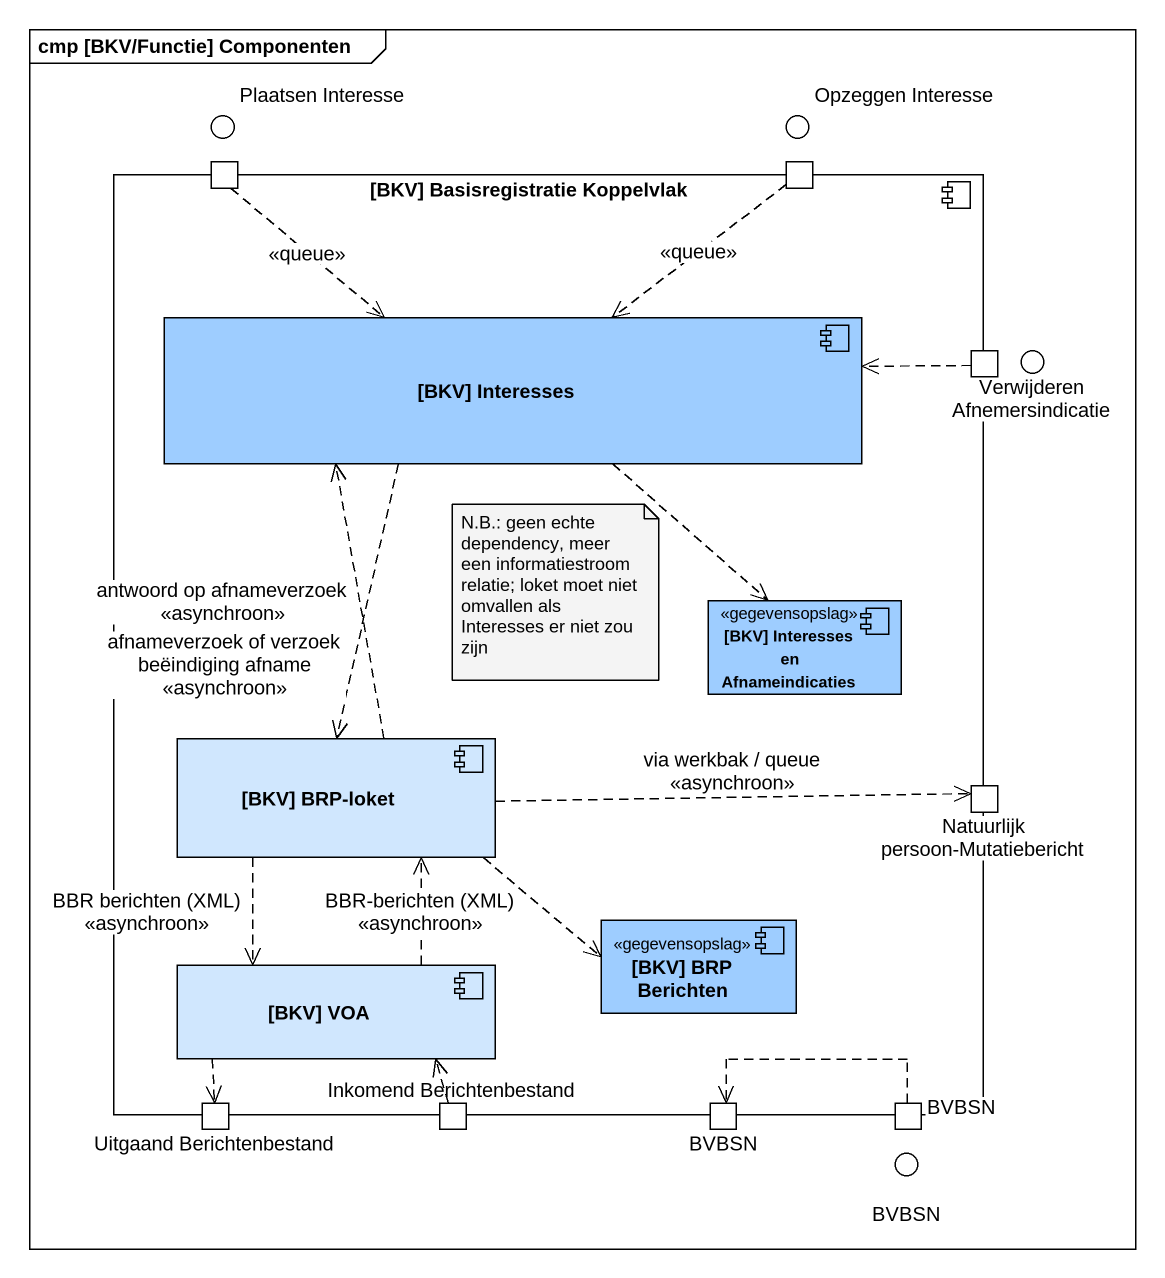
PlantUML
@startuml
mainframe cmp [BKV/Functie] Componenten
() "Plaatsen Interesse" as Plaatsen_Interesse
() "Opzeggen Interesse" as Opzeggen_Interesse
component "[BKV] Basisregistratie Koppelvlak" as BKV_Basisregistratie {
  port " " as port1
  port " " as port2
  component "[BKV] Interesses" as BKV_Interesses #9ECDFF
  port " " as port3
  component "[BKV] Interesses en Afnameindicaties" as BKV_Interesses_en <<gegevensopslag>> #9ECDFF
  component "[BKV] BRP-loket" as BKV_BRP_loket #D0E7FE
  port "Natuurlijk persoon-Mutatiebericht" as Natuurlijk_persoon
  component "[BKV] VOA" as BKV_VOA #D0E7FE
  component "[BKV] BRP Berichten" as BKV_BRP_Berichten <<gegevensopslag>> #9ECDFF
  port "Uitgaand Berichtenbestand" as Uitgaand_Berichtenbestand <<extern>>
  port "Inkomend Berichtenbestand" as Inkomend_Berichtenbestand <<extern>>
  port BVBSN <<extern>>
  port "BVBSN" as BVBSN_3
}
() "Verwijderen Afnemersindicatie" as Verwijderen
() "BVBSN" as BVBSN_2
port1 ..> BKV_Interesses : <<queue>>
port2 ..> BKV_Interesses : <<queue>>
BKV_Interesses ..> BKV_Interesses_en
BKV_Interesses ..> BKV_BRP_loket : afnameverzoek of verzoek beëindiging afname\n<<asynchroon>>
port3 .left.> BKV_Interesses
BKV_BRP_loket .up.> BKV_Interesses : antwoord op afnameverzoek\n<<asynchroon>>
BKV_BRP_loket .right.> Natuurlijk_persoon : via werkbak / queue\n<<asynchroon>>
BKV_BRP_loket ..> BKV_VOA : BBR berichten (XML)\n<<asynchroon>>
BKV_BRP_loket .right.> BKV_BRP_Berichten
BKV_VOA .up.> BKV_BRP_loket : BBR-berichten (XML)\n<<asynchroon>>
BKV_VOA ..> Uitgaand_Berichtenbestand
Inkomend_Berichtenbestand .up.> BKV_VOA
BVBSN_3 .left.> BVBSN
note as N1
  N.B.: geen echte dependency, meer een informatiestroom relatie; loket moet niet omvallen als Interesses er niet zou zijn
end note
@enduml
